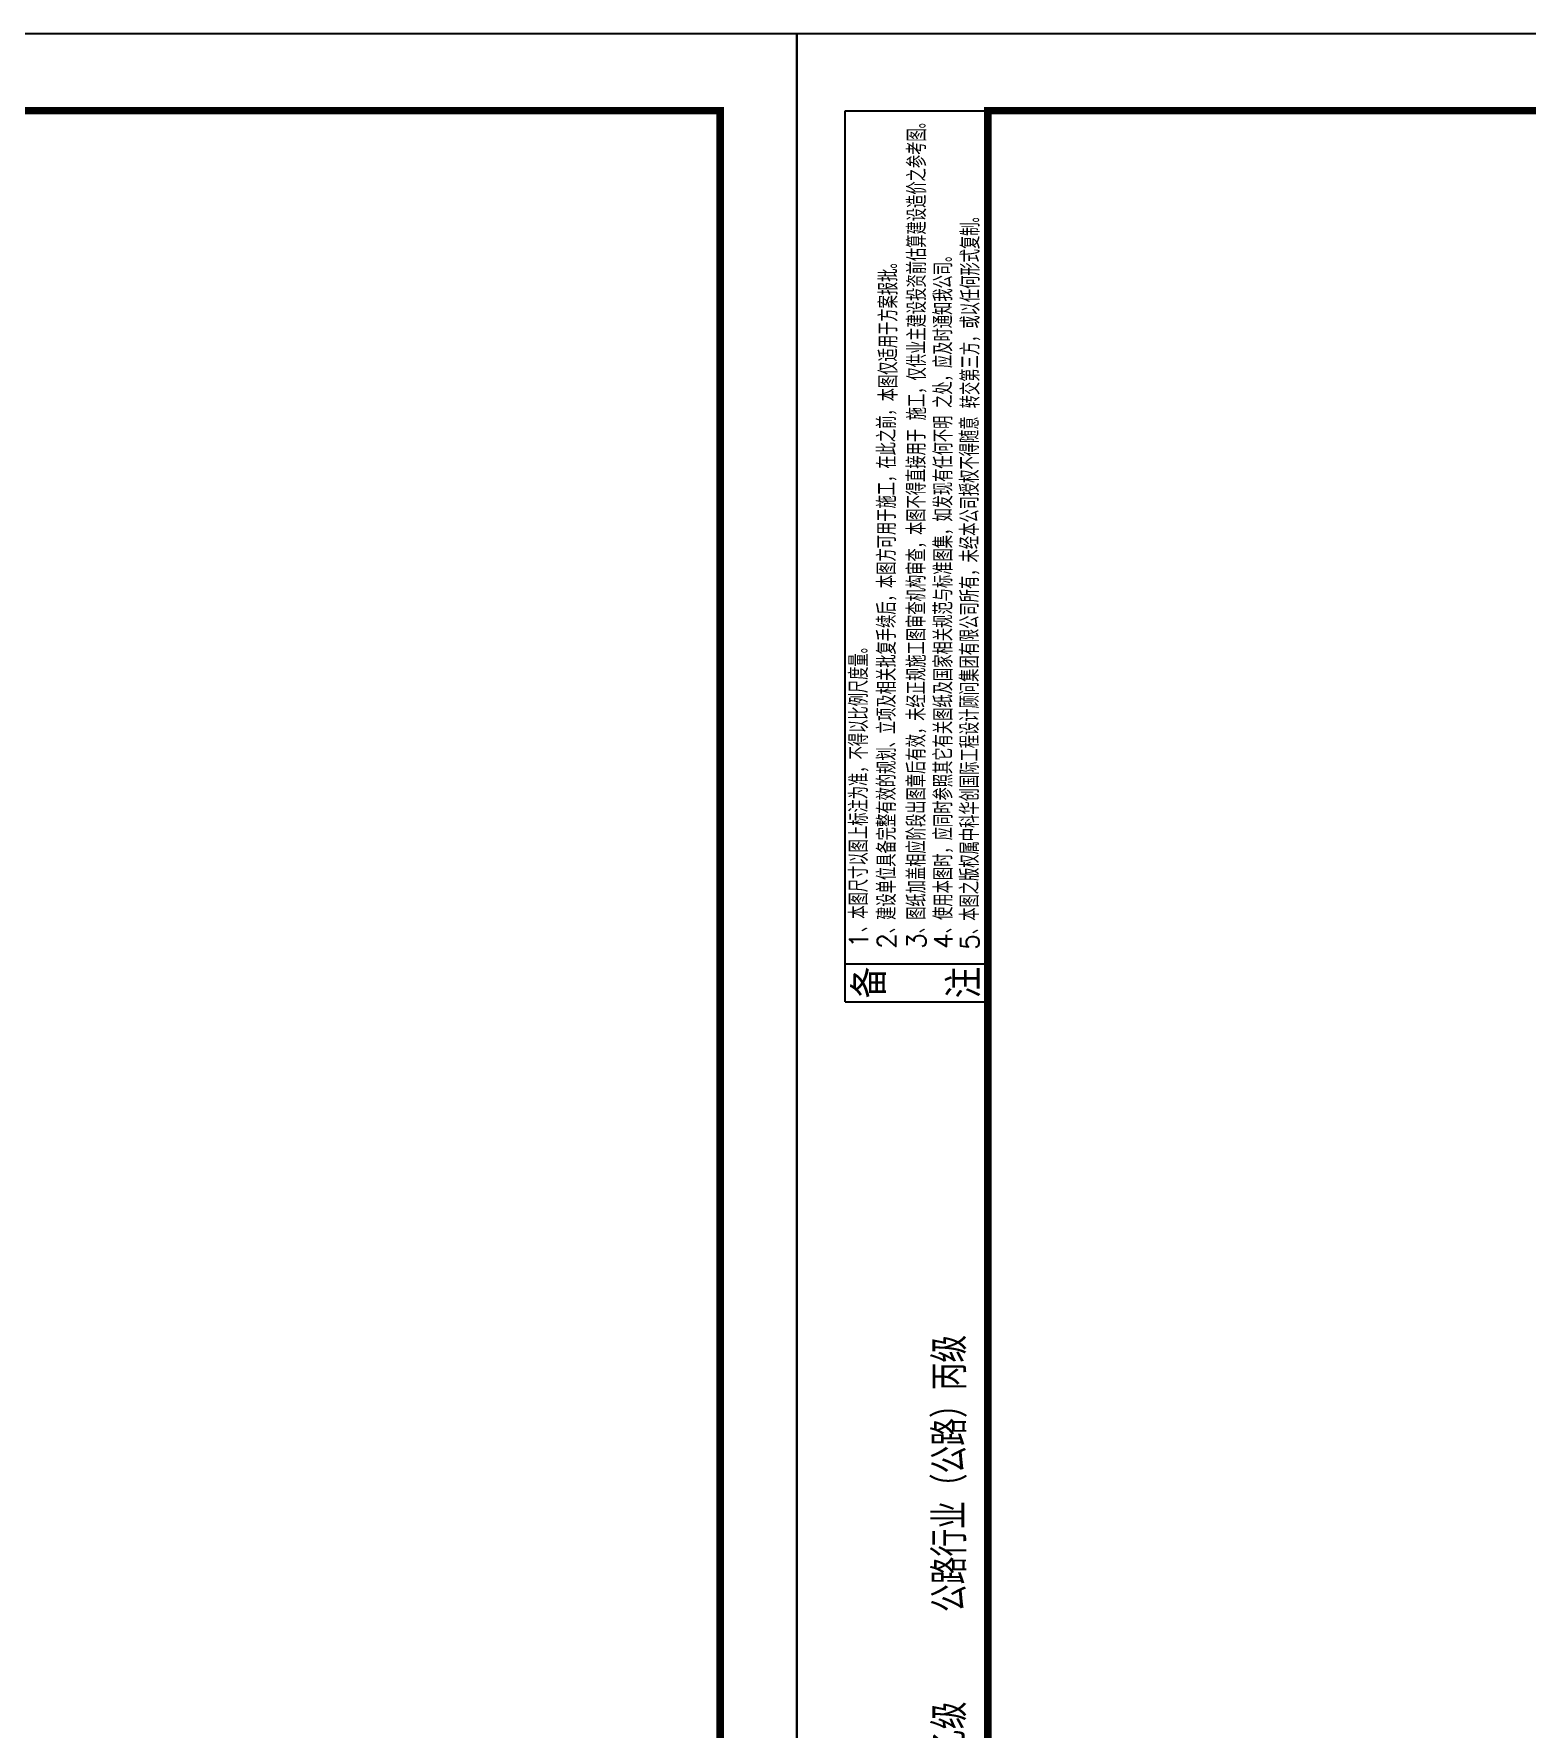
# Model space of a CAD drawing. Extents: x 4283 to 40403, y 1134 to 1764.
# Drawn here: x 5892 to 6030.1, y 1607.3 to 1764.1 of the extents above; entities that cross this region are included whole.
import ezdxf

# ---------------------------------------------------------------- set-up
doc = ezdxf.new("R2010")
doc.units = 0
for name, color, linetype in [('PUB_TEXT', 7, 'Continuous'), ('PUB_TITLE', 4, 'Continuous'), ('S-MODIFY', 4, 'Continuous'), ('华泽绵阳图框', 7, 'Continuous'), ('致远博图框', 7, 'Continuous')]:
    doc.layers.add(name, color=color, linetype=linetype)
doc.styles.add('-宋体', font='', dxfattribs={"width": 0.8})
doc.styles.add('_TCH_WINDOW', font='SIMPLEX', dxfattribs={"height": 3.5, "bigfont": 'GBCBIG'})
doc.styles.add('长仿宋', font='', dxfattribs={"width": 0.7, "height": 5})
doc.styles.get('-宋体').set_extended_font_data('SimSun')
doc.styles.get('长仿宋').set_extended_font_data('SimSun')

# ---------------------------------------------------------------- blocks, each defined once
blk = doc.blocks.new('BEIZHU')
at = {"layer": 'PUB_TEXT', "color": 7, "style": '_TCH_WINDOW'}
for s, p in [('施工，仅供业主建设投资前估算建设造价之参考图。', (-299297, -79000)), ('转交第三方，或以任何形式复制。', (-298802, -78889)), ('本图仅适用于方案报批。', (-299561, -78824)), ('之处，应及时通知我公司。', (-299054, -78885)), ('2、建设单位具备完整有效的规划、立项及相关批复手续后，本图方可用于施工，在此之前，', (-299576, -83890)), ('4、使用本图时，应同时参照其它有关图纸及国家相关规范与标准图集，如发现有任何不明', (-299053, -83890)), ('5、本图之版权属中科华创国际工程设计顾问集团有限公司所有，未经本公司授权不得随意', (-298809, -83898)), ('3、图纸加盖相应阶段出图章后有效，未经正规施工图审查机构审查，本图不得直接用于', (-299301, -83890)), ('1、本图尺寸以图上标注为准，不得以比例尺度量。', (-299834, -83879))]:
    blk.add_text(s, height=170.5, rotation=90, dxfattribs=at).set_placement(p)

msp = doc.modelspace()

# ---------------------------------------------------------------- linework, layer by layer
at = {"layer": 'PUB_TITLE', "color": 7}
for p, q in [((5967.02, 1674.56), (5967.02, 1756.99)), ((5967.02, 1756.99), (5980.21, 1756.99)), ((5967.02, 1678.09), (5980.21, 1678.09)), ((5967.02, 1674.56), (5980.21, 1674.56))]:
    msp.add_line(p, q, dxfattribs=at)
at = {"layer": 'PUB_TITLE'}
for points in [[(5542.53, 1467.09), (5962.53, 1467.09), (5962.53, 1764.09), (5542.53, 1764.09)], [(5962.53, 1467.09), (6382.53, 1467.09), (6382.53, 1764.09), (5962.53, 1764.09)]]:
    msp.add_lwpolyline(points, close=True, dxfattribs=at)
at = {"layer": 'PUB_TITLE', "color": 7, "const_width": 0.566}
msp.add_lwpolyline([(5955.46, 1474.16), (5955.46, 1756.99)], dxfattribs=at)
at = {"layer": 'S-MODIFY'}
for points in [[(5542.53, 1467.09), (5962.53, 1467.09), (5962.53, 1764.09), (5542.53, 1764.09)], [(5962.53, 1467.09), (6382.53, 1467.09), (6382.53, 1764.09), (5962.53, 1764.09)]]:
    msp.add_lwpolyline(points, close=True, dxfattribs=at)
at = {"layer": '华泽绵阳图框', "color": 7, "const_width": 0.707}
for points in [[(5560.21, 1474.16), (5955.46, 1474.16), (5955.46, 1756.99), (5560.21, 1756.99)], [(5980.21, 1474.16), (6375.46, 1474.16), (6375.46, 1756.99), (5980.21, 1756.99)]]:
    msp.add_lwpolyline(points, close=True, dxfattribs=at)

# ---------------------------------------------------------------- block references
at = {"xscale": 0.009999999999990905, "yscale": 0.009999999999990905, "zscale": 0.009999999999990905}
msp.add_blockref('BEIZHU', (8967.47, 2518.35), dxfattribs=at)

# ---------------------------------------------------------------- texts
at = {"layer": 'PUB_TEXT', "color": 7, "style": '-宋体', "width": 0.8}
for s, p in [('备', (5970.5, 1674.89)), ('注', (5979.26, 1674.89))]:
    msp.add_text(s, height=2.66, rotation=90, dxfattribs=at).set_placement(p)
at = {"layer": '致远博图框', "style": '长仿宋', "width": 0.7}
for s, height, p in [('公路行业（公路）丙级', 2.685, (5977.92, 1618.12)), ('市政行业（道路工程、桥梁工程、给水工程、排水工程、热力工程、环境卫生工程）乙级', 2.6851, (5977.92, 1509.86))]:
    msp.add_text(s, height=height, rotation=90, dxfattribs=at).set_placement(p)

doc.saveas('drawing.dxf')
